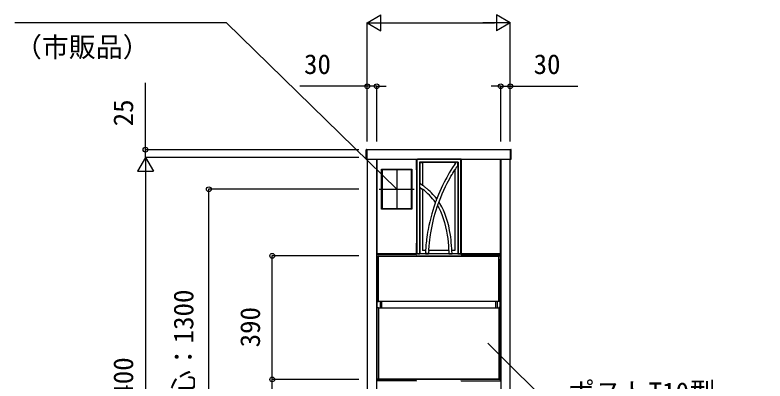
# Model space of a CAD drawing. Units: millimetres, scale not verified. Extents: x -4375 to 4375, y -6498 to 6471.
# Drawn here: x -2686 to -321, y -53 to 1102 of the extents above; entities that cross this region are included whole.
import ezdxf
from ezdxf.enums import TextEntityAlignment as Align

# ---------------------------------------------------------------- set-up
doc = ezdxf.new("R2010")
doc.units = ezdxf.units.MM
doc.header["$LTSCALE"] = 30
doc.layers.add('0-2_YKK_A1', color=4, linetype='Continuous')
doc.layers.add('0-3_YKK_D', color=6, linetype='Continuous')
doc.styles.add('ＭＳ ゴシック', font='')
doc.styles.get('ＭＳ ゴシック').set_extended_font_data('MS Gothic')

msp = doc.modelspace()

# ---------------------------------------------------------------- linework, layer by layer
at = {"layer": '0-2_YKK_A1'}
for p, q in [((-1578.5, 675.09), (-1578.5, 676.04)), ((-1578.5, 674.59), (-1578.5, 675.09)), ((-1578.5, 647.16), (-1578.5, 674.59)), ((-1576.5, 677.1), (-1577.56, 677.04)), ((-1576.5, 677.1), (-1576.5, 676.15)), ((-1576.5, 676.15), (-1576.5, 674.66)), ((-1576.5, 674.66), (-1576.5, 646.9)), ((-1123.5, 677.1), (-1122.44, 677.04)), ((-1123.5, 677.1), (-1123.5, 676.15)), ((-1123.5, 676.15), (-1123.5, 674.66)), ((-1123.5, 674.66), (-1123.5, 646.9)), ((-1121.5, 675.09), (-1121.5, 676.04)), ((-1121.5, 674.59), (-1121.5, 675.09)), ((-1121.5, 647.16), (-1121.5, 674.59)), ((-1576.5, 646.1), (-1577.56, 646.16)), ((-1576.5, 646.9), (-1576.5, 646.1)), ((-1575.5, 646.6), (-1575.5, -748.4)), ((-1545.5, -748.4), (-1545.5, 646.6)), ((-1544.5, 347.6), (-1544.5, 646.6)), ((-1420.5, 646.6), (-1420.5, 347.6)), ((-1420.5, 612.6), (-1420.5, 646.6)), ((-1420.5, 646.6), (-1416.74, 646.6)), ((-1420, 646.34), (-1420, 348.36)), ((-1419, 645.99), (-1419, 348.71)), ((-1416.74, 646.6), (-1417, 646.34)), ((-1283.26, 646.6), (-1416.74, 646.6)), ((-1283, 646.34), (-1283.26, 646.6)), ((-1279.5, 646.6), (-1283.26, 646.6)), ((-1283, 646.34), (-1280, 646.34)), ((-1280, 646.34), (-1281, 645.99)), ((-1281, 645.99), (-1281, 348.71)), ((-1280, 646.34), (-1280, 348.36)), ((-1279.5, 646.6), (-1279.5, 347.6)), ((-1279.5, 612.6), (-1279.5, 646.6)), ((-1155.5, 347.6), (-1155.5, 646.6)), ((-1154.5, 646.6), (-1154.5, -748.4)), ((-1124.5, -748.4), (-1124.5, 646.6)), ((-1123.5, 646.9), (-1123.5, 646.1)), ((-1123.5, 646.1), (-1122.44, 646.16)), ((-1544.5, 634.1), (-1545.5, 634.1)), ((-1545.5, 634.1), (-1545.5, 609.1)), ((-1545.5, 625.1), (-1544.5, 625.1)), ((-1545.5, 618.1), (-1544.5, 618.1)), ((-1544.5, 609.1), (-1544.5, 634.1)), ((-1482.5, 615.6), (-1482.5, 487.6)), ((-1411, 637.6), (-1410, 636.6)), ((-1289, 637.6), (-1411, 637.6)), ((-1411, 637.6), (-1411, 348.71)), ((-1410, 636.6), (-1401, 636.6)), ((-1410, 636.6), (-1410, 570.49)), ((-1299, 636.6), (-1401, 636.6)), ((-1401, 636.6), (-1401, 564.06)), ((-1295.46, 636.6), (-1299, 636.6)), ((-1299, 636.6), (-1299, 631.42)), ((-1290, 626.89), (-1290, 348.1)), ((-1289, 637.6), (-1289.29, 637.31)), ((-1289, 637.6), (-1289, 348.71)), ((-1545.5, 609.1), (-1544.5, 609.1)), ((-1435.25, 614.3), (-1529.75, 614.3)), ((-1529.7, 613.1), (-1529.7, 490.1)), ((-1435.3, 613.1), (-1435.3, 490.1)), ((-1420, 612.6), (-1420.5, 612.6)), ((-1299, 613.18), (-1299, 358.1)), ((-1280, 612.6), (-1279.5, 612.6)), ((-1407.82, 568.95), (-1410.01, 570.49)), ((-1401, 564.06), (-1407.83, 568.94)), ((-1537.7, 551.6), (-1427.3, 551.6)), ((-1410, 558.26), (-1410, 348.1)), ((-1401, 551.85), (-1401, 358.1)), ((-1435.25, 488.9), (-1529.75, 488.9)), ((-1420.5, 348.1), (-1420.5, 382.1)), ((-1420.5, 382.1), (-1420, 382.1)), ((-1279.5, 382.1), (-1280, 382.1)), ((-1279.5, 348.1), (-1279.5, 382.1)), ((-1545.5, 366.1), (-1544.5, 366.1)), ((-1545.5, 359.1), (-1544.5, 359.1)), ((-1391.5, 358.1), (-1401, 358.1)), ((-1318.51, 358.1), (-1381.49, 358.1)), ((-1318.51, 358.1), (-1318, 348.1)), ((-1299, 358.1), (-1308.58, 358.1)), ((-1545, 330.6), (-1545, 340.6)), ((-1420.5, 347.6), (-1544.5, 347.6)), ((-1544, 341.6), (-1156, 341.6)), ((-1544, 340.58), (-1544, 338.6)), ((-1544, 338.6), (-1544, 200)), ((-1421.06, 345.6), (-1543.94, 345.6)), ((-1541, 341.3), (-1543.54, 341.08)), ((-1541, 341.3), (-1540, 340.8)), ((-1540, 338.6), (-1540, 340.8)), ((-1540, 340.1), (-1160, 340.1)), ((-1540, 197.8), (-1540, 338.6)), ((-1421, 347.6), (-1420, 347.6)), ((-1416.74, 348.1), (-1420.5, 348.1)), ((-1420, 347.6), (-1420.06, 346.54)), ((-1420, 348.36), (-1419, 348.71)), ((-1417, 348.36), (-1420, 348.36)), ((-1419, 348.71), (-1411, 348.71)), ((-1417, 348.36), (-1416.74, 348.1)), ((-1416.74, 348.1), (-1410, 348.1)), ((-1411, 348.71), (-1410, 348.1)), ((-1392, 348.1), (-1410, 348.1)), ((-1392, 348.1), (-1382, 348.1)), ((-1318, 348.1), (-1382, 348.1)), ((-1318, 348.1), (-1308, 348.1)), ((-1290, 348.1), (-1308, 348.1)), ((-1290, 348.1), (-1289, 348.71)), ((-1290, 348.1), (-1283.26, 348.1)), ((-1289, 348.71), (-1281, 348.71)), ((-1283.26, 348.1), (-1283, 348.36)), ((-1283.26, 348.1), (-1279.5, 348.1)), ((-1280, 348.36), (-1283, 348.36)), ((-1281, 348.71), (-1280, 348.36)), ((-1280, 347.6), (-1279.94, 346.54)), ((-1279, 347.6), (-1280, 347.6)), ((-1279.5, 347.6), (-1155.5, 347.6)), ((-1278.94, 345.6), (-1156.06, 345.6)), ((-1159, 341.3), (-1160, 340.8)), ((-1160, 197.8), (-1160, 340.8)), ((-1159, 341.3), (-1156.46, 341.08)), ((-1156, 340.58), (-1156, 338.6)), ((-1156, 338.6), (-1156, 200)), ((-1155, 330.6), (-1155, 340.6)), ((-1545, 330.6), (-1544.2, 330.6)), ((-1544.2, -47.4), (-1544.2, 330.6)), ((-1155, 330.6), (-1155.8, 330.6)), ((-1155.8, -47.4), (-1155.8, 330.6)), ((-1544, 200), (-1544, 198.02)), ((-1540, 198.6), (-1160, 198.6)), ((-1534.7, 198.6), (-1534.7, 177.6)), ((-1529.7, 177.6), (-1529.7, 198.6)), ((-1170.3, 177.6), (-1170.3, 198.6)), ((-1165.3, 198.6), (-1165.3, 177.6)), ((-1159, 197.3), (-1160, 197.8)), ((-1156.46, 197.52), (-1159, 197.3)), ((-1156, 200), (-1156, 198.02)), ((-1544, -46.4), (-1544, 178.08)), ((-1543.54, 178.58), (-1541, 178.8)), ((-1541, 178.8), (-1540, 178.39)), ((-1540, 178.39), (-1540, -47.4)), ((-1540, 177.6), (-1160, 177.6)), ((-1159, 178.8), (-1160, 178.39)), ((-1160, 178.39), (-1160, -47.4)), ((-1156.46, 178.58), (-1159, 178.8)), ((-1156, 177.58), (-1156, 178.08)), ((-1156, -46.4), (-1156, 177.6)), ((-1421.06, -52.4), (-1543.94, -52.4)), ((-1543.4, -47.6), (-1519, -47.6)), ((-1156.6, -47.6), (-1543.4, -47.6)), ((-1543.2, -48.4), (-1519, -48.4)), ((-1543, -47.4), (-1157, -47.4)), ((-1519, -48.4), (-1519, -47.6)), ((-1278.94, -52.4), (-1156.06, -52.4)), ((-1156.6, -47.6), (-1181, -47.6)), ((-1181, -48.4), (-1181, -47.6)), ((-1156.8, -48.4), (-1181, -48.4))]:
    msp.add_line(p, q, dxfattribs=at)
for points in [[(-1123.5, 646.6), (-1123.5, 676.6), (-1576.5, 676.6), (-1576.5, 646.6)], [(-1435, 488.6), (-1530, 488.6), (-1530, 614.6), (-1435, 614.6)], [(-1544.5, 350.1), (-1544.5, 375.1), (-1545.5, 375.1), (-1545.5, 350.1)]]:
    msp.add_lwpolyline(points, close=True, dxfattribs=at)
for points in [[(-1281, 645.99), (-1419, 645.99), (-1420, 646.34), (-1417, 646.34)], [(-1299.18, 631.14), (-1299.49, 630.69), (-1306.03, 620.74), (-1311.79, 611.56), (-1316.84, 603.17), (-1321.2, 595.63), (-1324.92, 588.97), (-1328.04, 583.21), (-1332.99, 573.73), (-1337.87, 563.92), (-1342.66, 553.75), (-1346.86, 544.37), (-1350.94, 534.77), (-1354.88, 524.99), (-1356.94, 519.57)], [(-1530, 613.1), (-1528.5, 613.1), (-1528.5, 490.1), (-1530, 490.1)], [(-1435.25, 614.6), (-1435.25, 613.1), (-1529.75, 613.1), (-1529.75, 614.6)], [(-1435, 613.1), (-1436.5, 613.1), (-1436.5, 490.1), (-1435, 490.1)], [(-1349.85, 509.97), (-1347.89, 515.34), (-1343.76, 525.93), (-1339, 537.37), (-1333.94, 548.8), (-1328.61, 560.11), (-1323.02, 571.28), (-1319.19, 578.59), (-1315.26, 585.79), (-1311.46, 592.54), (-1307.83, 598.77), (-1305.58, 602.54), (-1302.67, 607.31), (-1299.18, 612.9)], [(-1410, 570.49), (-1410.2, 570.43), (-1410.38, 569.91), (-1410.52, 569.01), (-1410.64, 567.73), (-1410.71, 566.04), (-1410.71, 563.93), (-1410.6, 561.63), (-1410.38, 559.6), (-1410.17, 558.6), (-1410, 558.26)], [(-1410, 558.26), (-1401.91, 552.5), (-1401, 551.85)], [(-1356.27, 521.35), (-1360.2, 526.49), (-1364.03, 531.03), (-1368.19, 535.64), (-1372.61, 540.23), (-1377.21, 544.71), (-1381.92, 549), (-1386.33, 552.79), (-1388.42, 554.51), (-1390.35, 556.06), (-1392.12, 557.45), (-1393.74, 558.71), (-1395.44, 560), (-1397.46, 561.51), (-1400.1, 563.44), (-1401.01, 564.1)], [(-1359.71, 512.12), (-1362.25, 505.02), (-1365.4, 495.69), (-1368.8, 484.92), (-1372.03, 473.89), (-1375.3, 461.73), (-1378.32, 449.37), (-1381.06, 436.94), (-1383.5, 424.44), (-1384.95, 416.17), (-1386.27, 407.91), (-1387.4, 400.07), (-1388.35, 392.78), (-1388.87, 388.41), (-1389.48, 382.8), (-1390.16, 375.96), (-1390.84, 367.9), (-1391.47, 358.6), (-1391.48, 358.43)], [(-1381.45, 358.43), (-1381.33, 360.76), (-1380.45, 372.37), (-1379.42, 382.93), (-1378.32, 392.43), (-1377.2, 400.87), (-1376.11, 408.22), (-1375.1, 414.51), (-1373.26, 424.85), (-1371.17, 435.42), (-1368.8, 446.22), (-1366.44, 456.05), (-1363.85, 465.96), (-1361.05, 475.95), (-1358.02, 485.99), (-1354.81, 495.89), (-1352.99, 501.17)], [(-1358.18, 515.84), (-1359.13, 513.54), (-1359.72, 512.12)], [(-1353.55, 499.55), (-1349.59, 492.69), (-1344.55, 482.5), (-1340.05, 471.91), (-1335.58, 459.55), (-1331.61, 446.63), (-1328.13, 433.22), (-1325.3, 419.88), (-1323.08, 406.57), (-1321.67, 395.83), (-1320.5, 384.73), (-1319.54, 373.17), (-1318.72, 361), (-1318.55, 358.02)], [(-1353.02, 501.18), (-1352.95, 501.36), (-1352.51, 503), (-1351.71, 505.73), (-1350.83, 507.88), (-1349.96, 509.78), (-1349.91, 510)], [(-1308.54, 358.02), (-1308.74, 361.35), (-1309.07, 366.58), (-1309.36, 370.94), (-1309.64, 374.79), (-1310.29, 382.64), (-1311.08, 390.92), (-1312.28, 401.31), (-1313.76, 411.7), (-1315.54, 422.01), (-1318.47, 435.79), (-1322.05, 449.53), (-1326.12, 462.75), (-1330.63, 475.25), (-1335.24, 486.16), (-1340.43, 496.73), (-1346.27, 506.95), (-1349.29, 511.51)], [(-1435.25, 488.6), (-1435.25, 490.1), (-1529.75, 490.1), (-1529.75, 488.6)], [(-1318, 348.1), (-1317.73, 348.24), (-1316.93, 348.37), (-1315.69, 348.47), (-1314.15, 348.52), (-1312.48, 348.53), (-1310.86, 348.49), (-1309.48, 348.41), (-1308.5, 348.29), (-1308.03, 348.15), (-1308, 348.1), (-1308.57, 358.02), (-1308.58, 358.1)], [(-1544.94, 346.54), (-1545, 347.6), (-1544, 347.6), (-1421, 347.6)], [(-1382, 348.1), (-1382.28, 348.24), (-1383.09, 348.37), (-1384.34, 348.47), (-1385.89, 348.53), (-1387.55, 348.53), (-1389.16, 348.49), (-1390.53, 348.41), (-1391.5, 348.29), (-1391.97, 348.15), (-1392, 348.1)], [(-1155.06, 346.54), (-1155, 347.6), (-1156, 347.6), (-1279, 347.6)], [(-1543.54, 197.52), (-1541, 197.3), (-1540, 197.8)]]:
    msp.add_lwpolyline(points, dxfattribs=at)
for centre, radius, start, end in [((-1577.5, 676.04), 1, 93.5, 180), ((-1122.5, 676.04), 1, 0, 86.5), ((-1577.5, 647.16), 1, 180, 266.5), ((-1122.5, 647.16), 1, 273.5, 0), ((-846.65, 326.01), 545.79, 145.31508, 145.97432), ((-846.65, 326.01), 535.8, 145.83715, 147.59082), ((-1290.34, 619.41), 17.93, 86.61964, 106.55907), ((-1330.78, 634.91), 41.56, 348.86828, 3.3116), ((-1511.01, 403.5), 184.55, 35.31065, 53.44488), ((-1398.65, 531.24), 43.3, 339.16476, 344.3691), ((-846.65, 326.01), 545.79, 176.62916, 177.68024), ((-846.65, 326.01), 535.8, 176.56623, 177.63696), ((-1544, 340.6), 1, 90, 180), ((-1543.94, 346.6), 1, 183.5, 270), ((-1543.5, 340.58), 0.5, 95, 180), ((-1421.06, 346.6), 1, 270, 356.5), ((-1278.94, 346.6), 1, 183.5, 270), ((-1156.5, 340.58), 0.5, 0, 85), ((-1156.06, 346.6), 1, 270, 356.5), ((-1156, 340.6), 1, 0, 90), ((-1543.5, 198.02), 0.5, 180, 265), ((-1156.5, 198.02), 0.5, 275, 0), ((-1543.5, 178.08), 0.5, 95, 180), ((-1156.5, 178.08), 0.5, 0, 85), ((-1543, -46.4), 1, 180, 270), ((-1157, -46.4), 1, 270, 0), ((-1543.94, -53.4), 1, 90, 176.5), ((-1543.2, -47.4), 1, 180, 270), ((-1421.06, -53.4), 1, 3.5, 90), ((-1278.94, -53.4), 1, 90, 176.5), ((-1156.8, -47.4), 1, 270, 0), ((-1156.06, -53.4), 1, 3.5, 90)]:
    msp.add_arc(centre, radius, start, end, dxfattribs=at)
at = {"layer": '0-3_YKK_D'}
for p, q in [((-1575.5, 1076.6), (-1532.2, 1101.6)), ((-1532.2, 1051.6), (-1532.2, 1101.6)), ((-1124.5, 1076.6), (-1167.8, 1101.6)), ((-1167.8, 1101.6), (-1167.8, 1051.6)), ((-1575.5, 702.6), (-1575.5, 1077.6)), ((-1575.5, 1076.6), (-1532.2, 1051.6)), ((-1575.5, 1076.6), (-1488.9, 1076.6)), ((-1525.5, 1076.6), (-1174.5, 1076.6)), ((-1124.5, 1076.6), (-1211.1, 1076.6)), ((-1124.5, 1076.6), (-1167.8, 1051.6)), ((-1124.5, 702.6), (-1124.5, 1077.6)), ((-2275, 676.6), (-2275, 887.68)), ((-1575.5, 876.6), (-1788.51, 876.6)), ((-1575.5, 702.6), (-1575.5, 877.6)), ((-1545.5, 876.6), (-1575.5, 876.6)), ((-1545.5, 702.6), (-1545.5, 877.6)), ((-1545.5, 876.6), (-1515.5, 876.6)), ((-1154.5, 876.6), (-1184.5, 876.6)), ((-1154.5, 702.6), (-1154.5, 877.6)), ((-1154.5, 876.6), (-1124.5, 876.6)), ((-1124.5, 702.6), (-1124.5, 877.6)), ((-1124.5, 876.6), (-911.49, 876.6)), ((-1601.5, 676.6), (-2276, 676.6)), ((-2275, 651.6), (-2275, 676.6)), ((-2275, 651.6), (-2300, 608.3)), ((-1601.5, 651.6), (-2276, 651.6)), ((-1601.5, 651.6), (-2276, 651.6)), ((-2275, 651.6), (-2275, 621.6)), ((-2275, 651.6), (-2250, 608.3)), ((-2275, 651.6), (-2275, 565)), ((-2300, 608.3), (-2250, 608.3)), ((-2275, 601.6), (-2275, -698.4)), ((-1601.5, 551.6), (-2076, 551.6)), ((-2075, -748.4), (-2075, 551.6)), ((-1601.5, 341.6), (-1876, 341.6)), ((-1875, -48.4), (-1875, 341.6)), ((-1601.5, -48.4), (-1876, -48.4)), ((-1601.5, -48.4), (-1876, -48.4)), ((-1875, -748.4), (-1875, -48.4))]:
    msp.add_line(p, q, dxfattribs=at)
for points in [[(-1482.5, 551.6), (-2019.55, 1076.6), (-2686.34, 1076.6)], [(-1194.9, 66.17), (-974.72, -154.01), (-320.97, -154.01)]]:
    msp.add_lwpolyline(points, dxfattribs=at)
for centre in [(-1575.5, 876.6), (-1545.5, 876.6), (-1154.5, 876.6), (-1124.5, 876.6), (-2275, 676.6), (-2075, 551.6), (-1875, 341.6), (-1875, -48.4), (-1875, -48.4)]:
    msp.add_circle(centre, 7.5, dxfattribs=at)

# ---------------------------------------------------------------- texts
at = {"layer": '0-3_YKK_D', "style": 'ＭＳ ゴシック'}
for s, p in [('（市販品）', (-2686.67, 950.53)), ('30', (-1774.79, 896.6)), ('30', (-1050.78, 896.6)), ('ポストT10型', (-942.77, -138.78))]:
    msp.add_text(s, height=62.32, dxfattribs=at).set_placement(p, align=Align.BOTTOM_LEFT)
for s, p in [('25', (-2295, 750.32)), ('インターホン中心：1300', (-2105.14, -699.44)), ('390', (-1895, 52.91)), ('H＝1400', (-2295, -275.63))]:
    msp.add_text(s, height=62.32, rotation=90, dxfattribs=at).set_placement(p, align=Align.BOTTOM_LEFT)

doc.saveas('drawing.dxf')
